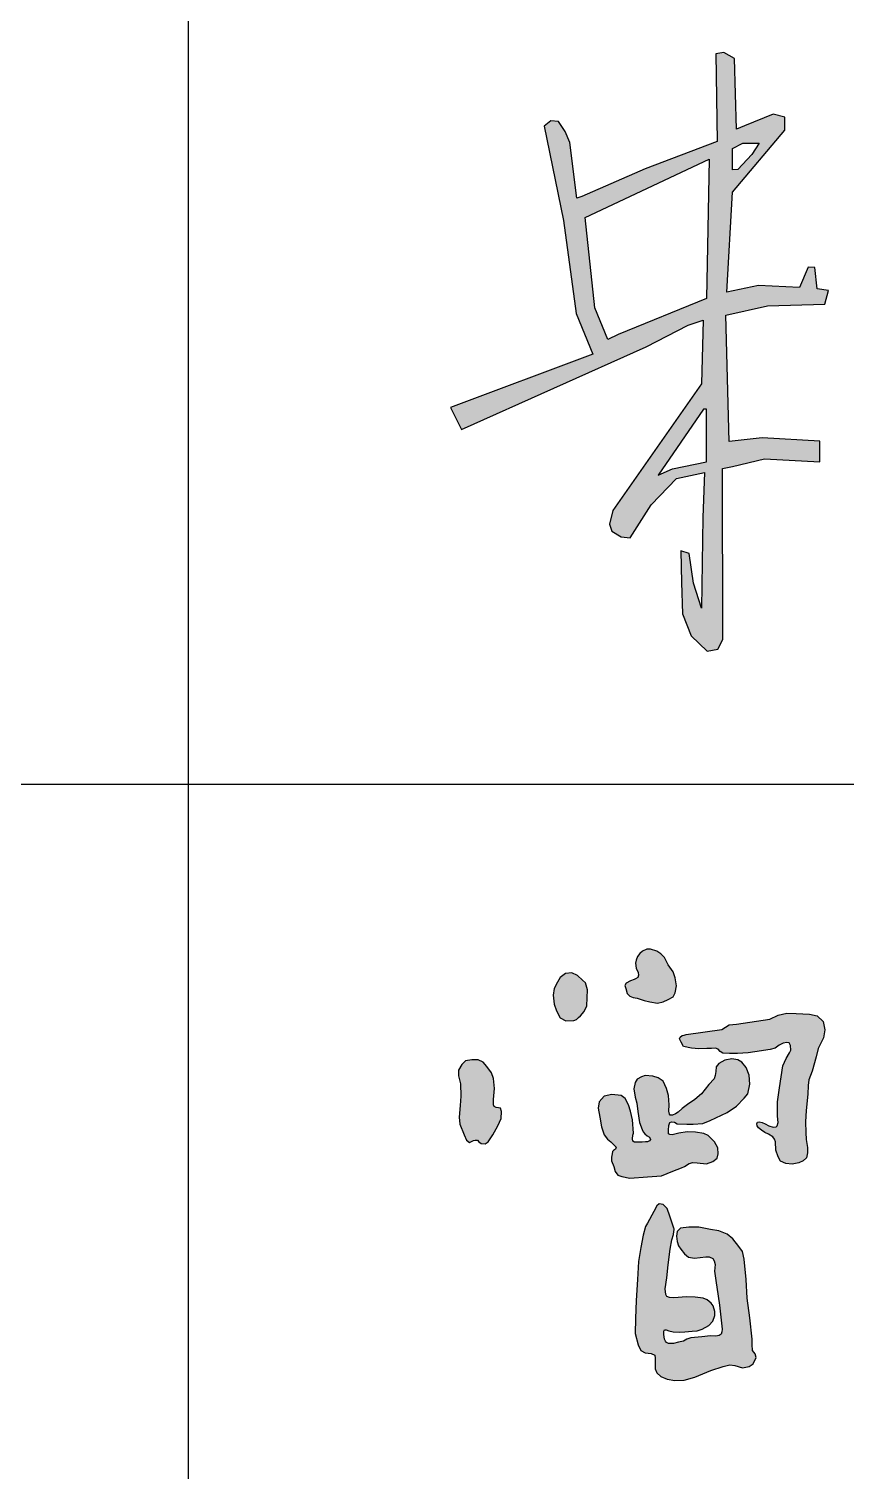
# Model space of a CAD drawing. Extents: x -427546 to -314919, y 698702 to 968782.
# Drawn here: x -342129 to -341087, y 791971 to 793810 of the extents above; entities that cross this region are included whole.
import ezdxf

# ---------------------------------------------------------------- set-up
doc = ezdxf.new("R2010")
doc.units = 0
doc.header["$LTSCALE"] = 1000
doc.header["$MEASUREMENT"] = 0
doc.layers.get('0').update_dxf_attribs({"linetype": 'CONTINUOUS'})
doc.layers.add('PUB_TITLE', color=4, linetype='CONTINUOUS')

msp = doc.modelspace()

# ---------------------------------------------------------------- hatches: boundary and pattern name
h = msp.add_hatch(color=7)
h.paths.add_polyline_path([(-341240.2, 793445.1), (-341187.1, 793456.9), (-341114.1, 793459.4), (-341109.2, 793476.8), (-341124, 793478.9), (-341126.8, 793506.1), (-341135.4, 793506.2), (-341146.3, 793480.3), (-341198.5, 793483.2), (-341239.2, 793474.6), (-341231.7, 793601.9), (-341165.1, 793681.2), (-341164.9, 793697.7), (-341179.9, 793701.3), (-341216.5, 793686.4), (-341226.8, 793682.4), (-341229.5, 793772.3), (-341242.9, 793780.3), (-341253.1, 793778.3), (-341251.4, 793666.7), (-341343.4, 793631.9), (-341423.9, 793596.7), (-341430.2, 793594.5), (-341439.5, 793665.3), (-341445.2, 793679.2), (-341453.7, 793692.1), (-341463.7, 793692.8), (-341472.2, 793686.3), (-341447.3, 793565.8), (-341431.3, 793447.4), (-341409.9, 793395.4), (-341591.5, 793327.3), (-341577.7, 793299.3), (-341342, 793404.7), (-341288.2, 793432.4), (-341269.2, 793438.8), (-341271.4, 793357.5), (-341384.3, 793196.2), (-341388.9, 793178.7), (-341385.8, 793169.8), (-341373.8, 793162.4), (-341362.3, 793161.4), (-341335.7, 793203.2), (-341303.3, 793237), (-341267.6, 793244.7), (-341269.7, 793187.3), (-341271.5, 793071.8), (-341281.4, 793103.5), (-341287.2, 793141.4), (-341297.7, 793144.6), (-341296.7, 793104.2), (-341295.6, 793064.6), (-341284.7, 793036.4), (-341264.3, 793016.9), (-341250.4, 793019.3), (-341244.1, 793031.5), (-341244.8, 793249.6), (-341231.9, 793252.3), (-341190.9, 793262.2), (-341120.6, 793258.3), (-341120.6, 793284.6), (-341194, 793288.7), (-341236, 793284.1)])
h.paths.add_polyline_path([(-341264.9, 793466.4), (-341377.8, 793420.4), (-341390.7, 793414.1), (-341407.4, 793454.4), (-341419.7, 793569.9), (-341261.5, 793644.2)], flags=16)
h.paths.add_polyline_path([(-341264.9, 793325.2), (-341264.9, 793258), (-341308.4, 793249.3), (-341326.5, 793241), (-341268.8, 793325.2)], flags=16)
h.paths.add_polyline_path([(-341231.7, 793630.7), (-341231.7, 793657.6), (-341218.7, 793664.7), (-341197.9, 793664.7), (-341207, 793650), (-341225.2, 793631.1)], flags=16)
h = msp.add_hatch(color=7)
h.paths.add_polyline_path([(-341223.9, 792257.6), (-341231.4, 792267.4), (-341238.8, 792273.6), (-341249.1, 792277.7), (-341260, 792279.6), (-341274.8, 792282.2), (-341287.6, 792282.5), (-341298.3, 792281.1), (-341302.5, 792276.7), (-341303.2, 792270.9), (-341302.5, 792264.1), (-341300.6, 792258.7), (-341297.6, 792254.2), (-341293.1, 792248.4), (-341288, 792244.3), (-341280.3, 792242.8), (-341273.3, 792243.9), (-341265.9, 792244.7), (-341261.8, 792244.4), (-341256.8, 792242.4), (-341255.1, 792239.5), (-341254.1, 792234.6), (-341254.6, 792226.1), (-341252.9, 792214.6), (-341250.3, 792194.4), (-341248.3, 792182.9), (-341246.1, 792163.9), (-341245, 792152.4), (-341245.3, 792149.1), (-341246.4, 792145.9), (-341248.9, 792144.3), (-341253.3, 792143.6), (-341259.7, 792143.9), (-341270.8, 792142.4), (-341284.8, 792141.2), (-341289.9, 792139.4), (-341294.3, 792137.1), (-341300.7, 792135.7), (-341307.3, 792134.1), (-341313.5, 792134), (-341316.2, 792135.4), (-341317.5, 792136.9), (-341318.7, 792139.8), (-341319.3, 792145.6), (-341319.4, 792149.7), (-341318.5, 792151.3), (-341316.5, 792151.6), (-341313, 792150.4), (-341307.6, 792148.8), (-341299.9, 792148.4), (-341292.8, 792148.9), (-341283.4, 792149.7), (-341276.9, 792150.2), (-341270.5, 792152.4), (-341262, 792157.1), (-341257, 792162.7), (-341254.4, 792169.7), (-341254.5, 792174.7), (-341256.4, 792181.9), (-341259, 792185.4), (-341264.2, 792189.6), (-341269.3, 792191.7), (-341279.3, 792193.1), (-341290.4, 792193.6), (-341306.7, 792192.5), (-341312.4, 792192.9), (-341315.8, 792194), (-341316.9, 792196.6), (-341317.6, 792203.9), (-341315.8, 792217.9), (-341313.7, 792234.5), (-341311.3, 792254.3), (-341309.1, 792266.1), (-341307.3, 792273.2), (-341306.5, 792276.8), (-341306.1, 792278.9), (-341306.3, 792280.1), (-341306.5, 792281.1), (-341311.7, 792296.4), (-341315.3, 792306.1), (-341320.1, 792311.4), (-341325.3, 792312.2), (-341328.3, 792309.8), (-341332.2, 792302.4), (-341340.4, 792287.3), (-341342.7, 792283.1), (-341345.8, 792272.4), (-341348.6, 792256.3), (-341351.8, 792238.7), (-341353, 792215.6), (-341354.6, 792188.7), (-341355.6, 792166.1), (-341356, 792146.8), (-341352.1, 792132.4), (-341348.8, 792125.3), (-341343.2, 792122), (-341335.4, 792121.3), (-341331.1, 792119.4), (-341330.4, 792115.4), (-341330.6, 792110.1), (-341330.6, 792101.7), (-341328.4, 792096.5), (-341323.1, 792092.2), (-341315, 792088.8), (-341305.4, 792086.7), (-341293.4, 792087.3), (-341279.9, 792091.3), (-341259.4, 792099.5), (-341243.9, 792104.7), (-341235.2, 792106.7), (-341229, 792106), (-341219.2, 792103.2), (-341210.6, 792104.9), (-341205.4, 792108.3), (-341201.8, 792116.2), (-341202.9, 792121.1), (-341206.3, 792125), (-341206.9, 792132.8), (-341206.9, 792139.7), (-341209.7, 792166.9), (-341213, 792191.9), (-341214.5, 792215.7), (-341217, 792241.7), (-341219.3, 792251.3)])
h.paths.add_polyline_path([(-341250.7, 792383.7), (-341254.8, 792391.1), (-341262.8, 792399.2), (-341268.4, 792402), (-341279, 792403.7), (-341289.7, 792403.8), (-341300.2, 792402.4), (-341308.9, 792400.2), (-341311.6, 792400.7), (-341313.5, 792401.6), (-341313.3, 792406), (-341313.1, 792412), (-341311.8, 792415.8), (-341309.5, 792416.8), (-341305.9, 792416.2), (-341302.5, 792414.3), (-341290.2, 792413.6), (-341282, 792413.6), (-341269.7, 792414.6), (-341260.3, 792418.3), (-341238.6, 792428.5), (-341226.7, 792436.8), (-341216.9, 792446.8), (-341212.3, 792452.3), (-341209.9, 792464.7), (-341210.7, 792476.1), (-341214.4, 792486), (-341220, 792492.7), (-341224.9, 792495.9), (-341232.5, 792496.9), (-341241.8, 792495.2), (-341249.2, 792491.1), (-341252.5, 792486.9), (-341253.3, 792481), (-341254, 792475.6), (-341255.2, 792471.7), (-341261.9, 792464.5), (-341271.5, 792452.5), (-341280, 792445.2), (-341289.4, 792439), (-341295.9, 792433.7), (-341301.1, 792429), (-341304.6, 792426.7), (-341308.3, 792425.4), (-341311.3, 792425.4), (-341312.1, 792426.5), (-341313, 792430.4), (-341312.6, 792438.3), (-341313.3, 792450.1), (-341316, 792459.4), (-341320.4, 792468.5), (-341326.5, 792472.6), (-341333.3, 792474.8), (-341343.2, 792475.6), (-341348.1, 792474), (-341353.3, 792471.1), (-341356, 792467), (-341357.7, 792458.9), (-341356.1, 792448.3), (-341353.8, 792440.6), (-341352.6, 792429.8), (-341350.5, 792415.8), (-341347.1, 792407.1), (-341345.9, 792404), (-341343.6, 792401.4), (-341340.5, 792399), (-341337.7, 792397.1), (-341336.5, 792394), (-341337.5, 792392.4), (-341340.4, 792391.4), (-341342.8, 792391.1), (-341347.1, 792390.9), (-341352.9, 792390.7), (-341356.9, 792390.8), (-341359.1, 792391.9), (-341359.3, 792394.9), (-341358.8, 792399.9), (-341358.2, 792402.3), (-341359.4, 792419.2), (-341361.8, 792430.2), (-341364.4, 792438.4), (-341368.6, 792446.5), (-341373.8, 792450.1), (-341385.8, 792451.7), (-341395.4, 792449.3), (-341402, 792442.3), (-341403, 792434.2), (-341401.2, 792422.8), (-341398.8, 792410.4), (-341395.6, 792400), (-341391.2, 792394.6), (-341387, 792391.1), (-341382.2, 792386.7), (-341380.2, 792384.3), (-341381.1, 792381.9), (-341383.7, 792380.3), (-341385, 792378.8), (-341385.5, 792375.9), (-341386.1, 792371.6), (-341386, 792366.8), (-341383.4, 792359.9), (-341381.4, 792353.2), (-341378.3, 792348.5), (-341373.2, 792346.9), (-341362.8, 792344.9), (-341340.2, 792346.7), (-341322.2, 792347.9), (-341307.8, 792353.7), (-341296.7, 792358), (-341292.9, 792359.9), (-341287.3, 792363.4), (-341282.4, 792364.8), (-341276.9, 792364.3), (-341264.9, 792363.1), (-341256.8, 792366), (-341251.4, 792370.2), (-341250.2, 792376.1)])
h.paths.add_polyline_path([(-341114.1, 792533.9), (-341116.4, 792544.8), (-341123.7, 792551.9), (-341133.5, 792553.9), (-341150.7, 792554.9), (-341162.6, 792555.1), (-341173.7, 792552.6), (-341184.3, 792547.8), (-341226.6, 792541.4), (-341236.2, 792540.2), (-341245.6, 792534.4), (-341291.1, 792528), (-341293.3, 792527.4), (-341296.2, 792526.6), (-341298.7, 792524.6), (-341299.5, 792522.7), (-341297.5, 792518.1), (-341294.3, 792512.6), (-341284.3, 792510.6), (-341274.6, 792509.8), (-341264.4, 792510.1), (-341258.5, 792510.4), (-341253.5, 792510.8), (-341250.2, 792509.5), (-341247.7, 792506.5), (-341244.2, 792504.2), (-341235.6, 792503.7), (-341225.3, 792503.7), (-341211.9, 792504.6), (-341203.4, 792505.8), (-341183.6, 792508.8), (-341177.5, 792510.8), (-341172.4, 792514.5), (-341167.1, 792517.2), (-341162.4, 792517.9), (-341159.6, 792517.5), (-341157.9, 792514), (-341157.6, 792508.1), (-341159.1, 792504.5), (-341163.5, 792497.3), (-341167.7, 792488.3), (-341172, 792460.2), (-341174.5, 792442.2), (-341174.4, 792423.9), (-341173.4, 792415.8), (-341174.9, 792411.5), (-341176.1, 792410.3), (-341179.8, 792410.1), (-341185.3, 792411.7), (-341190.1, 792414.1), (-341194.1, 792415.8), (-341197.9, 792416.8), (-341200.1, 792416.3), (-341200.8, 792414.3), (-341200.3, 792411.7), (-341198.5, 792409.2), (-341195, 792406), (-341190.6, 792403.2), (-341186.1, 792401.1), (-341180.3, 792397.4), (-341178.4, 792394.6), (-341176.8, 792391.2), (-341176.4, 792380.5), (-341173.8, 792372.2), (-341170.6, 792366.7), (-341164, 792363.5), (-341155.8, 792362.6), (-341147.3, 792364.4), (-341141.8, 792366.8), (-341137.3, 792370.9), (-341136.3, 792377), (-341136.3, 792383.9), (-341138.1, 792394.2), (-341138.4, 792402.9), (-341138.9, 792416.8), (-341138.1, 792431), (-341135.9, 792451.9), (-341135.4, 792463.1), (-341134.5, 792470.2), (-341130.4, 792481.1), (-341125.3, 792499.7), (-341122.6, 792510.2), (-341115.8, 792523.8)])
h.paths.add_polyline_path([(-341303.2, 792590), (-341304.9, 792600.3), (-341307.7, 792608.1), (-341313.7, 792616.9), (-341318.5, 792626.3), (-341323.1, 792630.8), (-341328.3, 792634.3), (-341336.6, 792636.7), (-341340.9, 792636.7), (-341346.8, 792634.1), (-341350.1, 792631.3), (-341353, 792627.3), (-341354.9, 792623), (-341355.4, 792618.8), (-341354.6, 792612.7), (-341352.1, 792606.9), (-341351.7, 792603.5), (-341352.7, 792600.9), (-341355.4, 792598.9), (-341357.2, 792598.1), (-341361.8, 792596.4), (-341367.4, 792593.3), (-341369.2, 792590.4), (-341368.1, 792586.6), (-341366.1, 792580.5), (-341362.6, 792577.1), (-341358.7, 792575.4), (-341353.5, 792574.2), (-341344.7, 792571.4), (-341337.2, 792569.5), (-341327.4, 792568.1), (-341320.3, 792569.7), (-341314, 792572.5), (-341307.5, 792575.9), (-341305, 792581)])
h.paths.add_polyline_path([(-341417, 792574.9), (-341416.8, 792585.2), (-341419.3, 792593.8), (-341423.1, 792597.3), (-341429.4, 792603.4), (-341436.7, 792606.7), (-341444.8, 792605.7), (-341451.6, 792600.6), (-341454.9, 792594.6), (-341459.2, 792586.8), (-341460.7, 792578.2), (-341459.5, 792566.8), (-341456.2, 792558.3), (-341451.6, 792549.4), (-341444.6, 792545.4), (-341434.4, 792545.7), (-341431, 792547.1), (-341428.3, 792549.7), (-341425.9, 792551.8), (-341421.1, 792557.5), (-341417.8, 792564.8)])
h.paths.add_polyline_path([(-341535.7, 792436.4), (-341536.8, 792438.3), (-341536.8, 792443), (-341536.7, 792445.3), (-341535.5, 792459.1), (-341536.6, 792471.9), (-341539.3, 792479), (-341545.1, 792487.1), (-341549.9, 792492.9), (-341556.1, 792495.9), (-341564.2, 792495.9), (-341572.5, 792494.3), (-341577, 792489.8), (-341581.5, 792482.4), (-341581.3, 792475.4), (-341578.8, 792465.3), (-341578.4, 792449.6), (-341579.3, 792437.7), (-341580.4, 792422.7), (-341579.5, 792413.9), (-341574.1, 792400), (-341571, 792393.3), (-341567.4, 792390.5), (-341564, 792391.9), (-341562, 792392.8), (-341559.9, 792393.4), (-341557.1, 792393.2), (-341555.2, 792391.2), (-341552.6, 792389), (-341547.4, 792388.5), (-341543.4, 792391), (-341537.7, 792400.3), (-341531.3, 792411.7), (-341527, 792420.9), (-341526.6, 792429.8), (-341527.9, 792434.1), (-341530.2, 792434.5), (-341533.2, 792434.9)])

# ---------------------------------------------------------------- linework, layer by layer
for points in [[(-341267.6, 793244.7), (-341269.7, 793187.3), (-341271.5, 793071.8), (-341281.4, 793103.5), (-341287.2, 793141.4), (-341297.7, 793144.6), (-341296.7, 793104.2), (-341295.6, 793064.6), (-341284.7, 793036.4), (-341264.3, 793016.9), (-341250.4, 793019.3), (-341244.1, 793031.5), (-341244.8, 793249.6), (-341231.9, 793252.3), (-341190.9, 793262.2), (-341120.6, 793258.3), (-341120.6, 793284.6), (-341194, 793288.7), (-341236, 793284.1), (-341240.2, 793445.1), (-341187.1, 793456.9), (-341114.1, 793459.4), (-341109.2, 793476.8), (-341124, 793478.9), (-341126.8, 793506.1), (-341135.4, 793506.2), (-341146.3, 793480.3), (-341198.5, 793483.2), (-341239.2, 793474.6), (-341231.7, 793601.9), (-341165.1, 793681.2), (-341164.9, 793697.7), (-341179.9, 793701.3), (-341216.5, 793686.4), (-341226.8, 793682.4), (-341229.5, 793772.3), (-341242.9, 793780.3), (-341253.1, 793778.3), (-341251.4, 793666.7), (-341343.4, 793631.9), (-341423.9, 793596.7), (-341430.2, 793594.5), (-341439.5, 793665.3), (-341445.2, 793679.2), (-341453.7, 793692.1), (-341463.7, 793692.8), (-341472.2, 793686.3), (-341447.3, 793565.8), (-341431.3, 793447.4), (-341409.9, 793395.4), (-341591.5, 793327.3), (-341577.7, 793299.3), (-341342, 793404.7), (-341288.2, 793432.4), (-341269.2, 793438.8), (-341271.4, 793357.5), (-341384.3, 793196.2), (-341388.9, 793178.7), (-341385.8, 793169.8), (-341373.8, 793162.4), (-341362.3, 793161.4), (-341335.7, 793203.2), (-341303.3, 793237)], [(-341425.9, 792551.8), (-341421.1, 792557.5), (-341417.8, 792564.8), (-341417, 792574.9), (-341416.8, 792585.2), (-341419.3, 792593.8), (-341423.1, 792597.3), (-341429.4, 792603.4), (-341436.7, 792606.7), (-341444.8, 792605.7), (-341451.6, 792600.6), (-341454.9, 792594.6), (-341459.2, 792586.8), (-341460.7, 792578.2), (-341459.5, 792566.8), (-341456.2, 792558.3), (-341451.6, 792549.4), (-341444.6, 792545.4), (-341434.4, 792545.7), (-341431, 792547.1), (-341428.3, 792549.7)], [(-341291.1, 792528), (-341245.6, 792534.4), (-341236.2, 792540.2), (-341226.6, 792541.4), (-341184.3, 792547.8), (-341173.7, 792552.6), (-341162.6, 792555.1), (-341150.7, 792554.9), (-341133.5, 792553.9), (-341123.7, 792551.9), (-341116.4, 792544.8), (-341114.1, 792533.9), (-341115.8, 792523.8), (-341122.6, 792510.2), (-341125.3, 792499.7), (-341130.4, 792481.1), (-341134.5, 792470.2), (-341135.4, 792463.1), (-341135.9, 792451.9), (-341138.1, 792431), (-341138.9, 792416.8), (-341138.4, 792402.9), (-341138.1, 792394.2), (-341136.3, 792383.9), (-341136.3, 792377), (-341137.3, 792370.9), (-341141.8, 792366.8), (-341147.3, 792364.4), (-341155.8, 792362.6), (-341164, 792363.5), (-341170.6, 792366.7), (-341173.8, 792372.2), (-341176.4, 792380.5), (-341176.8, 792391.2), (-341178.4, 792394.6), (-341180.3, 792397.4), (-341186.1, 792401.1), (-341190.6, 792403.2), (-341195, 792406), (-341198.5, 792409.2), (-341200.3, 792411.7), (-341200.8, 792414.3), (-341200.1, 792416.3), (-341197.9, 792416.8), (-341194.1, 792415.8), (-341190.1, 792414.1), (-341185.3, 792411.7), (-341179.8, 792410.1), (-341176.1, 792410.3), (-341174.9, 792411.5), (-341173.4, 792415.8), (-341174.4, 792423.9), (-341174.5, 792442.2), (-341172, 792460.2), (-341167.7, 792488.3), (-341163.5, 792497.3), (-341159.1, 792504.5), (-341157.6, 792508.1), (-341157.9, 792514), (-341159.6, 792517.5), (-341162.4, 792517.9), (-341167.1, 792517.2), (-341172.4, 792514.5), (-341177.5, 792510.8), (-341183.6, 792508.8), (-341203.4, 792505.8), (-341211.9, 792504.6), (-341225.3, 792503.7), (-341235.6, 792503.7), (-341244.2, 792504.2), (-341247.7, 792506.5), (-341250.2, 792509.5), (-341253.5, 792510.8), (-341258.5, 792510.4), (-341264.4, 792510.1), (-341274.6, 792509.8), (-341284.3, 792510.6), (-341294.3, 792512.6), (-341297.5, 792518.1), (-341299.5, 792522.7), (-341298.7, 792524.6), (-341296.2, 792526.6), (-341293.3, 792527.4)], [(-341536.7, 792445.3), (-341535.5, 792459.1), (-341536.6, 792471.9), (-341539.3, 792479), (-341545.1, 792487.1), (-341549.9, 792492.9), (-341556.1, 792495.9), (-341564.2, 792495.9), (-341572.5, 792494.3), (-341577, 792489.8), (-341581.5, 792482.4), (-341581.3, 792475.4), (-341578.8, 792465.3), (-341578.4, 792449.6), (-341579.3, 792437.7), (-341580.4, 792422.7), (-341579.5, 792413.9), (-341574.1, 792400), (-341571, 792393.3), (-341567.4, 792390.5), (-341564, 792391.9), (-341562, 792392.8), (-341559.9, 792393.4), (-341557.1, 792393.2), (-341555.2, 792391.2), (-341552.6, 792389), (-341547.4, 792388.5), (-341543.4, 792391), (-341537.7, 792400.3), (-341531.3, 792411.7), (-341527, 792420.9), (-341526.6, 792429.8), (-341527.9, 792434.1), (-341530.2, 792434.5), (-341533.2, 792434.9), (-341535.7, 792436.4), (-341536.8, 792438.3), (-341536.8, 792443)], [(-341358.2, 792402.3), (-341359.4, 792419.2), (-341361.8, 792430.2), (-341364.4, 792438.4), (-341368.6, 792446.5), (-341373.8, 792450.1), (-341385.8, 792451.7), (-341395.4, 792449.3), (-341402, 792442.3), (-341403, 792434.2), (-341401.2, 792422.8), (-341398.8, 792410.4), (-341395.6, 792400), (-341391.2, 792394.6), (-341387, 792391.1), (-341382.2, 792386.7), (-341380.2, 792384.3), (-341381.1, 792381.9), (-341383.7, 792380.3), (-341385, 792378.8), (-341385.5, 792375.9), (-341386.1, 792371.6), (-341386, 792366.8), (-341383.4, 792359.9), (-341381.4, 792353.2), (-341378.3, 792348.5), (-341373.2, 792346.9), (-341362.8, 792344.9), (-341340.2, 792346.7), (-341322.2, 792347.9), (-341307.8, 792353.7), (-341296.7, 792358), (-341292.9, 792359.9), (-341287.3, 792363.4), (-341282.4, 792364.8), (-341276.9, 792364.3), (-341264.9, 792363.1), (-341256.8, 792366), (-341251.4, 792370.2), (-341250.2, 792376.1), (-341250.7, 792383.7), (-341254.8, 792391.1), (-341262.8, 792399.2), (-341268.4, 792402), (-341279, 792403.7), (-341289.7, 792403.8), (-341300.2, 792402.4), (-341308.9, 792400.2), (-341311.6, 792400.7), (-341313.5, 792401.6), (-341313.3, 792406), (-341313.1, 792412), (-341311.8, 792415.8), (-341309.5, 792416.8), (-341305.9, 792416.2), (-341302.5, 792414.3), (-341290.2, 792413.6), (-341282, 792413.6), (-341269.7, 792414.6), (-341260.3, 792418.3), (-341238.6, 792428.5), (-341226.7, 792436.8), (-341216.9, 792446.8), (-341212.3, 792452.3), (-341209.9, 792464.7), (-341210.7, 792476.1), (-341214.4, 792486), (-341220, 792492.7), (-341224.9, 792495.9), (-341232.5, 792496.9), (-341241.8, 792495.2), (-341249.2, 792491.1), (-341252.5, 792486.9), (-341253.3, 792481), (-341254, 792475.6), (-341255.2, 792471.7), (-341261.9, 792464.5), (-341271.5, 792452.5), (-341280, 792445.2), (-341289.4, 792439), (-341295.9, 792433.7), (-341301.1, 792429), (-341304.6, 792426.7), (-341308.3, 792425.4), (-341311.3, 792425.4), (-341312.1, 792426.5), (-341313, 792430.4), (-341312.6, 792438.3), (-341313.3, 792450.1), (-341316, 792459.4), (-341320.4, 792468.5), (-341326.5, 792472.6), (-341333.3, 792474.8), (-341343.2, 792475.6), (-341348.1, 792474), (-341353.3, 792471.1), (-341356, 792467), (-341357.7, 792458.9), (-341356.1, 792448.3), (-341353.8, 792440.6), (-341352.6, 792429.8), (-341350.5, 792415.8), (-341347.1, 792407.1), (-341345.9, 792404), (-341343.6, 792401.4), (-341340.5, 792399), (-341337.7, 792397.1), (-341336.5, 792394), (-341337.5, 792392.4), (-341340.4, 792391.4), (-341342.8, 792391.1), (-341347.1, 792390.9), (-341352.9, 792390.7), (-341356.9, 792390.8), (-341359.1, 792391.9), (-341359.3, 792394.9), (-341358.8, 792399.9)], [(-341306.5, 792281.1), (-341311.7, 792296.4), (-341315.3, 792306.1), (-341320.1, 792311.4), (-341325.3, 792312.2), (-341328.3, 792309.8), (-341332.2, 792302.4), (-341340.4, 792287.3), (-341342.7, 792283.1), (-341345.8, 792272.4), (-341348.6, 792256.3), (-341351.8, 792238.7), (-341353, 792215.6), (-341354.6, 792188.7), (-341355.6, 792166.1), (-341356, 792146.8), (-341352.1, 792132.4), (-341348.8, 792125.3), (-341343.2, 792122), (-341335.4, 792121.3), (-341331.1, 792119.4), (-341330.4, 792115.4), (-341330.6, 792110.1), (-341330.6, 792101.7), (-341328.4, 792096.5), (-341323.1, 792092.2), (-341315, 792088.8), (-341305.4, 792086.7), (-341293.4, 792087.3), (-341279.9, 792091.3), (-341259.4, 792099.5), (-341243.9, 792104.7), (-341235.2, 792106.7), (-341229, 792106), (-341219.2, 792103.2), (-341210.6, 792104.9), (-341205.4, 792108.3), (-341201.8, 792116.2), (-341202.9, 792121.1), (-341206.3, 792125), (-341206.9, 792132.8), (-341206.9, 792139.7), (-341209.7, 792166.9), (-341213, 792191.9), (-341214.5, 792215.7), (-341217, 792241.7), (-341219.3, 792251.3), (-341223.9, 792257.6), (-341231.4, 792267.4), (-341238.8, 792273.6), (-341249.1, 792277.7), (-341260, 792279.6), (-341274.8, 792282.2), (-341287.6, 792282.5), (-341298.3, 792281.1), (-341302.5, 792276.7), (-341303.2, 792270.9), (-341302.5, 792264.1), (-341300.6, 792258.7), (-341297.6, 792254.2), (-341293.1, 792248.4), (-341288, 792244.3), (-341280.3, 792242.8), (-341273.3, 792243.9), (-341265.9, 792244.7), (-341261.8, 792244.4), (-341256.8, 792242.4), (-341255.1, 792239.5), (-341254.1, 792234.6), (-341254.6, 792226.1), (-341252.9, 792214.6), (-341250.3, 792194.4), (-341248.3, 792182.9), (-341246.1, 792163.9), (-341245, 792152.4), (-341245.3, 792149.1), (-341246.4, 792145.9), (-341248.9, 792144.3), (-341253.3, 792143.6), (-341259.7, 792143.9), (-341270.8, 792142.4), (-341284.8, 792141.2), (-341289.9, 792139.4), (-341294.3, 792137.1), (-341300.7, 792135.7), (-341307.3, 792134.1), (-341313.5, 792134), (-341316.2, 792135.4), (-341317.5, 792136.9), (-341318.7, 792139.8), (-341319.3, 792145.6), (-341319.4, 792149.7), (-341318.5, 792151.3), (-341316.5, 792151.6), (-341313, 792150.4), (-341307.6, 792148.8), (-341299.9, 792148.4), (-341292.8, 792148.9), (-341283.4, 792149.7), (-341276.9, 792150.2), (-341270.5, 792152.4), (-341262, 792157.1), (-341257, 792162.7), (-341254.4, 792169.7), (-341254.5, 792174.7), (-341256.4, 792181.9), (-341259, 792185.4), (-341264.2, 792189.6), (-341269.3, 792191.7), (-341279.3, 792193.1), (-341290.4, 792193.6), (-341306.7, 792192.5), (-341312.4, 792192.9), (-341315.8, 792194), (-341316.9, 792196.6), (-341317.6, 792203.9), (-341315.8, 792217.9), (-341313.7, 792234.5), (-341311.3, 792254.3), (-341309.1, 792266.1), (-341307.3, 792273.2), (-341306.5, 792276.8), (-341306.1, 792278.9), (-341306.3, 792280.1)]]:
    msp.add_lwpolyline(points, close=True)
for points in [[(-341231.7, 793657.6), (-341218.7, 793664.7), (-341197.9, 793664.7), (-341207, 793650), (-341225.2, 793631.1), (-341231.7, 793630.7), (-341231.7, 793657.6)], [(-341419.7, 793569.9), (-341261.5, 793644.2), (-341264.9, 793466.4), (-341377.8, 793420.4), (-341390.7, 793414.1), (-341407.4, 793454.4), (-341419.7, 793569.9)], [(-341268.8, 793325.2), (-341326.5, 793241), (-341308.4, 793249.3), (-341264.9, 793258), (-341264.9, 793325.2), (-341268.8, 793325.2)], [(-341355.4, 792618.8), (-341354.6, 792612.7), (-341352.1, 792606.9), (-341351.7, 792603.5), (-341352.7, 792600.9), (-341355.4, 792598.9), (-341357.2, 792598.1), (-341361.8, 792596.4), (-341367.4, 792593.3), (-341369.2, 792590.4), (-341368.1, 792586.6), (-341366.1, 792580.5), (-341362.6, 792577.1), (-341358.7, 792575.4), (-341353.5, 792574.2), (-341344.7, 792571.4), (-341337.2, 792569.5), (-341327.4, 792568.1), (-341320.3, 792569.7), (-341314, 792572.5), (-341307.5, 792575.9), (-341305, 792581), (-341303.2, 792590), (-341304.9, 792600.3), (-341307.7, 792608.1), (-341313.7, 792616.9), (-341318.5, 792626.3), (-341323.1, 792630.8), (-341328.3, 792634.3), (-341336.6, 792636.7), (-341340.9, 792636.7), (-341346.8, 792634.1), (-341350.1, 792631.3), (-341353, 792627.3), (-341354.9, 792623), (-341355.4, 792618.8)]]:
    msp.add_lwpolyline(points)
at = {"layer": 'PUB_TITLE', "color": 4}
for p, q in [((-341925.8, 789547.3), (-341925.8, 797247.3)), ((-345995.8, 792847.3), (-339945.8, 792847.3))]:
    msp.add_line(p, q, dxfattribs=at)

doc.saveas('drawing.dxf')
